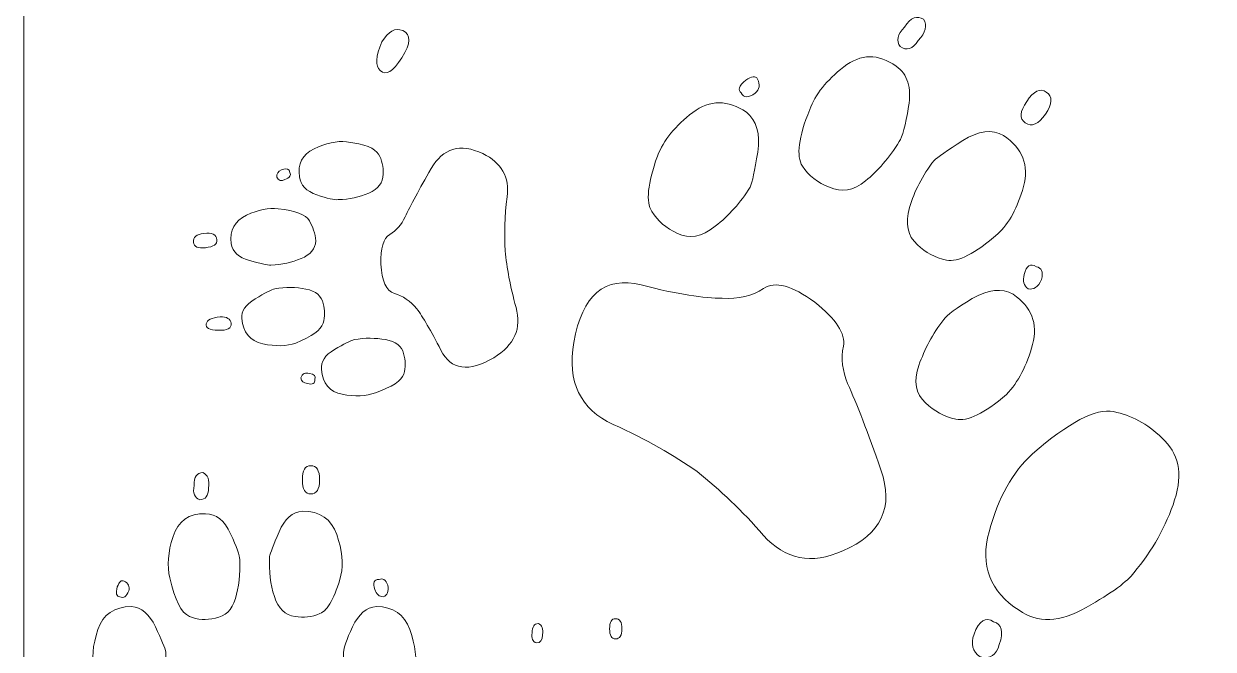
# Model space of a CAD drawing. Header units: centimetres. Extents: x -9.9 to 9.7, y -12.2 to 6.9.
# Drawn here: x -9.906 to -6.069, y 1.545 to 3.561 of the extents above; entities that cross this region are included whole.
import ezdxf

# ---------------------------------------------------------------- set-up
doc = ezdxf.new("R2010")
doc.units = ezdxf.units.CM
doc.header["$MEASUREMENT"] = 0
doc.layers.add('layer 1', color=7, linetype='Continuous')

msp = doc.modelspace()

# ---------------------------------------------------------------- linework, layer by layer
at = {"layer": 'layer 1', "color": 177, "lineweight": 9}
msp.add_lwpolyline([(-9.90571, -12.21967), (-0.51173, -12.21967), (-0.51173, 6.88143), (-9.90571, 6.88143), (-9.90571, -12.21967)], close=True, dxfattribs=at)
for points, knots in [([(-7.00296, 3.57504), (-6.99011, 3.55554), (-6.99573, 3.53256), (-7.02027, 3.50639), (-7.02027, 3.50639), (-7.03869, 3.47939), (-7.05781, 3.47299), (-7.0784, 3.48703), (-7.0784, 3.48703), (-7.09187, 3.50561), (-7.0875, 3.52676), (-7.06483, 3.55018), (-7.06483, 3.55018), (-7.04392, 3.58084), (-7.02355, 3.58908), (-7.00296, 3.57504)], [0, 0, 0, 0, 0.2, 0.2, 0.2, 0.2, 0.4, 0.4, 0.4, 0.4, 0.6, 0.6, 0.6, 0.6, 1, 1, 1, 1]), ([(-8.75579, 3.40984), (-8.73743, 3.39229), (-8.71447, 3.40622), (-8.68634, 3.45139), (-8.68634, 3.45139), (-8.65659, 3.49719), (-8.65571, 3.52631), (-8.68315, 3.53851), (-8.68315, 3.53851), (-8.70723, 3.54922), (-8.72945, 3.53696), (-8.75036, 3.50199), (-8.75036, 3.50199), (-8.77127, 3.45495), (-8.7729, 3.42415), (-8.75579, 3.40984)], [0, 0, 0, 0, 0.2, 0.2, 0.2, 0.2, 0.4, 0.4, 0.4, 0.4, 0.6, 0.6, 0.6, 0.6, 1, 1, 1, 1]), ([(-7.09197, 3.42388), (-7.05444, 3.39829), (-7.04107, 3.35498), (-7.0514, 3.29364), (-7.0514, 3.29364), (-7.06141, 3.23275), (-7.0718, 3.19491), (-7.08147, 3.18073), (-7.08147, 3.18073), (-7.11428, 3.12869), (-7.15053, 3.08636), (-7.18989, 3.0542), (-7.18989, 3.0542), (-7.2297, 3.02236), (-7.26833, 3.01586), (-7.30686, 3.03408), (-7.30686, 3.03408), (-7.34451, 3.04769), (-7.3736, 3.07089), (-7.39386, 3.10214), (-7.39386, 3.10214), (-7.41458, 3.1337), (-7.40656, 3.1946), (-7.37044, 3.28394), (-7.37044, 3.28394), (-7.35256, 3.33276), (-7.31582, 3.37877), (-7.26052, 3.42151), (-7.26052, 3.42151), (-7.20523, 3.46425), (-7.14883, 3.46534), (-7.09197, 3.42388)], [0, 0, 0, 0, 0.1111111, 0.1111111, 0.1111111, 0.1111111, 0.2222222, 0.2222222, 0.2222222, 0.2222222, 0.3333333, 0.3333333, 0.3333333, 0.3333333, 0.4444444, 0.4444444, 0.4444444, 0.4444444, 0.5555556, 0.5555556, 0.5555556, 0.5555556, 0.6666667, 0.6666667, 0.6666667, 0.6666667, 0.7777778, 0.7777778, 0.7777778, 0.7777778, 1, 1, 1, 1]), ([(-7.53854, 3.3825), (-7.52998, 3.36459), (-7.53229, 3.3494), (-7.54625, 3.3368), (-7.54625, 3.3368), (-7.56853, 3.32182), (-7.58328, 3.32183), (-7.5911, 3.33789), (-7.5911, 3.33789), (-7.60345, 3.34631), (-7.59885, 3.35994), (-7.57653, 3.37891), (-7.57653, 3.37891), (-7.55795, 3.39238), (-7.54549, 3.39394), (-7.53854, 3.3825)], [0, 0, 0, 0, 0.2, 0.2, 0.2, 0.2, 0.4, 0.4, 0.4, 0.4, 0.6, 0.6, 0.6, 0.6, 1, 1, 1, 1]), ([(-6.60707, 3.34057), (-6.58648, 3.32653), (-6.58719, 3.30288), (-6.60997, 3.26947), (-6.60997, 3.26947), (-6.63244, 3.23652), (-6.6542, 3.22723), (-6.67479, 3.24127), (-6.67479, 3.24127), (-6.69447, 3.25469), (-6.69284, 3.27772), (-6.67037, 3.31067), (-6.67037, 3.31067), (-6.64759, 3.34407), (-6.62675, 3.35399), (-6.60707, 3.34057)], [0, 0, 0, 0, 0.2, 0.2, 0.2, 0.2, 0.4, 0.4, 0.4, 0.4, 0.6, 0.6, 0.6, 0.6, 1, 1, 1, 1]), ([(-7.57454, 3.27565), (-7.54118, 3.24887), (-7.5295, 3.20604), (-7.53826, 3.14698), (-7.53826, 3.14698), (-7.54734, 3.08747), (-7.55573, 3.04961), (-7.56266, 3.03355), (-7.56266, 3.03355), (-7.59359, 2.98426), (-7.63106, 2.9421), (-7.67521, 2.90784), (-7.67521, 2.90784), (-7.71858, 2.87373), (-7.75938, 2.86602), (-7.79728, 2.88516), (-7.79728, 2.88516), (-7.83351, 2.90183), (-7.86061, 2.92501), (-7.87995, 2.95563), (-7.87995, 2.95563), (-7.89961, 2.98579), (-7.8933, 3.04518), (-7.86179, 3.13365), (-7.86179, 3.13365), (-7.84142, 3.18613), (-7.80329, 3.2332), (-7.74739, 3.27486), (-7.74739, 3.27486), (-7.6918, 3.31606), (-7.63449, 3.31653), (-7.57454, 3.27565)], [0, 0, 0, 0, 0.1111111, 0.1111111, 0.1111111, 0.1111111, 0.2222222, 0.2222222, 0.2222222, 0.2222222, 0.3333333, 0.3333333, 0.3333333, 0.3333333, 0.4444444, 0.4444444, 0.4444444, 0.4444444, 0.5555556, 0.5555556, 0.5555556, 0.5555556, 0.6666667, 0.6666667, 0.6666667, 0.6666667, 0.7777778, 0.7777778, 0.7777778, 0.7777778, 1, 1, 1, 1]), ([(-6.74527, 3.20084), (-6.6835, 3.15871), (-6.66241, 3.1041), (-6.68064, 3.03608), (-6.68064, 3.03608), (-6.69933, 2.96838), (-6.72721, 2.91767), (-6.76337, 2.88333), (-6.76337, 2.88333), (-6.83702, 2.81958), (-6.89231, 2.79159), (-6.92879, 2.79904), (-6.92879, 2.79904), (-6.96605, 2.80634), (-6.99706, 2.8228), (-7.02306, 2.84858), (-7.02306, 2.84858), (-7.05503, 2.87642), (-7.06305, 2.91675), (-7.04807, 2.96821), (-7.04807, 2.96821), (-7.03323, 3.02044), (-7.00689, 3.07086), (-6.96919, 3.12024), (-6.96919, 3.12024), (-6.95864, 3.12981), (-6.928, 3.15115), (-6.8768, 3.18395), (-6.8768, 3.18395), (-6.82592, 3.21629), (-6.78192, 3.22181), (-6.74527, 3.20084)], [0, 0, 0, 0, 0.1111111, 0.1111111, 0.1111111, 0.1111111, 0.2222222, 0.2222222, 0.2222222, 0.2222222, 0.3333333, 0.3333333, 0.3333333, 0.3333333, 0.4444444, 0.4444444, 0.4444444, 0.4444444, 0.5555556, 0.5555556, 0.5555556, 0.5555556, 0.6666667, 0.6666667, 0.6666667, 0.6666667, 0.7777778, 0.7777778, 0.7777778, 0.7777778, 1, 1, 1, 1]), ([(-9.01652, 3.06777), (-9.01341, 3.04067), (-8.99476, 3.02105), (-8.96059, 3.00923), (-8.96059, 3.00923), (-8.92642, 2.99741), (-8.90341, 2.99234), (-8.89118, 2.99374), (-8.89118, 2.99374), (-8.85577, 2.99445), (-8.8231, 3.00155), (-8.79248, 3.01477), (-8.79248, 3.01477), (-8.76189, 3.02832), (-8.74679, 3.04846), (-8.74659, 3.07594), (-8.74659, 3.07594), (-8.74535, 3.10019), (-8.75049, 3.1217), (-8.76136, 3.14054), (-8.76136, 3.14054), (-8.77222, 3.15938), (-8.80654, 3.17253), (-8.86435, 3.1803), (-8.86435, 3.1803), (-8.89621, 3.18368), (-8.93119, 3.17632), (-8.96922, 3.15756), (-8.96922, 3.15756), (-9.00725, 3.13881), (-9.0229, 3.10889), (-9.01652, 3.06777)], [0, 0, 0, 0, 0.1111111, 0.1111111, 0.1111111, 0.1111111, 0.2222222, 0.2222222, 0.2222222, 0.2222222, 0.3333333, 0.3333333, 0.3333333, 0.3333333, 0.4444444, 0.4444444, 0.4444444, 0.4444444, 0.5555556, 0.5555556, 0.5555556, 0.5555556, 0.6666667, 0.6666667, 0.6666667, 0.6666667, 0.7777778, 0.7777778, 0.7777778, 0.7777778, 1, 1, 1, 1]), ([(-8.75352, 2.78587), (-8.75127, 2.73121), (-8.73662, 2.69975), (-8.70992, 2.69176), (-8.70992, 2.69176), (-8.68323, 2.68377), (-8.65922, 2.6671), (-8.63794, 2.64208), (-8.63794, 2.64208), (-8.61864, 2.61684), (-8.59277, 2.57226), (-8.56, 2.50839), (-8.56, 2.50839), (-8.52723, 2.44451), (-8.47038, 2.43629), (-8.38951, 2.4844), (-8.38951, 2.4844), (-8.32287, 2.52518), (-8.29892, 2.57916), (-8.31771, 2.64664), (-8.31771, 2.64664), (-8.33645, 2.7138), (-8.34808, 2.77441), (-8.35231, 2.82883), (-8.35231, 2.82883), (-8.35632, 2.88128), (-8.35428, 2.93943), (-8.34645, 3.00261), (-8.34645, 3.00261), (-8.33833, 3.06615), (-8.36443, 3.11271), (-8.42473, 3.14229), (-8.42473, 3.14229), (-8.49795, 3.17642), (-8.5537, 3.16032), (-8.5916, 3.0937), (-8.5916, 3.0937), (-8.62986, 3.02738), (-8.65804, 2.97526), (-8.67588, 2.93806), (-8.67588, 2.93806), (-8.6874, 2.91297), (-8.70368, 2.89437), (-8.72469, 2.88191), (-8.72469, 2.88191), (-8.74602, 2.86942), (-8.75539, 2.83721), (-8.75352, 2.78587)], [0, 0, 0, 0, 0.0769231, 0.0769231, 0.0769231, 0.0769231, 0.1538462, 0.1538462, 0.1538462, 0.1538462, 0.2307692, 0.2307692, 0.2307692, 0.2307692, 0.3076923, 0.3076923, 0.3076923, 0.3076923, 0.3846154, 0.3846154, 0.3846154, 0.3846154, 0.4615385, 0.4615385, 0.4615385, 0.4615385, 0.5384615, 0.5384615, 0.5384615, 0.5384615, 0.6153846, 0.6153846, 0.6153846, 0.6153846, 0.6923077, 0.6923077, 0.6923077, 0.6923077, 0.7692308, 0.7692308, 0.7692308, 0.7692308, 0.8461538, 0.8461538, 0.8461538, 0.8461538, 1, 1, 1, 1]), ([(-9.08965, 3.06608), (-9.08403, 3.05501), (-9.07502, 3.05236), (-9.06332, 3.05839), (-9.06332, 3.05839), (-9.04766, 3.06487), (-9.0425, 3.07249), (-9.04724, 3.08166), (-9.04724, 3.08166), (-9.04856, 3.09323), (-9.05757, 3.09588), (-9.07393, 3.08965), (-9.07393, 3.08965), (-9.08578, 3.08494), (-9.0909, 3.07699), (-9.08965, 3.06608)], [0, 0, 0, 0, 0.2, 0.2, 0.2, 0.2, 0.4, 0.4, 0.4, 0.4, 0.6, 0.6, 0.6, 0.6, 1, 1, 1, 1]), ([(-9.23687, 2.85201), (-9.23178, 2.82513), (-9.21229, 2.80694), (-9.17806, 2.79748), (-9.17806, 2.79748), (-9.14416, 2.78797), (-9.12081, 2.78294), (-9.10836, 2.78236), (-9.10836, 2.78236), (-9.0731, 2.78439), (-9.0408, 2.79178), (-9.01105, 2.80389), (-9.01105, 2.80389), (-8.9813, 2.81601), (-8.96542, 2.83524), (-8.96335, 2.86092), (-8.96335, 2.86092), (-8.96607, 2.88472), (-8.97291, 2.90637), (-8.98451, 2.92579), (-8.98451, 2.92579), (-8.99574, 2.94493), (-9.02936, 2.95782), (-9.08504, 2.9645), (-9.08504, 2.9645), (-9.11495, 2.96843), (-9.14898, 2.96152), (-9.18712, 2.94375), (-9.18712, 2.94375), (-9.22526, 2.92599), (-9.24183, 2.8953), (-9.23687, 2.85201)], [0, 0, 0, 0, 0.1111111, 0.1111111, 0.1111111, 0.1111111, 0.2222222, 0.2222222, 0.2222222, 0.2222222, 0.3333333, 0.3333333, 0.3333333, 0.3333333, 0.4444444, 0.4444444, 0.4444444, 0.4444444, 0.5555556, 0.5555556, 0.5555556, 0.5555556, 0.6666667, 0.6666667, 0.6666667, 0.6666667, 0.7777778, 0.7777778, 0.7777778, 0.7777778, 1, 1, 1, 1]), ([(-9.35785, 2.85589), (-9.35622, 2.84167), (-9.34353, 2.8361), (-9.31974, 2.83883), (-9.31974, 2.83883), (-9.2933, 2.84186), (-9.28087, 2.85031), (-9.2825, 2.86452), (-9.2825, 2.86452), (-9.28443, 2.88138), (-9.2986, 2.88812), (-9.32504, 2.88509), (-9.32504, 2.88509), (-9.34883, 2.88236), (-9.35978, 2.87274), (-9.35785, 2.85589)], [0, 0, 0, 0, 0.2, 0.2, 0.2, 0.2, 0.4, 0.4, 0.4, 0.4, 0.6, 0.6, 0.6, 0.6, 1, 1, 1, 1]), ([(-6.63928, 2.77724), (-6.62287, 2.77477), (-6.61671, 2.76118), (-6.62235, 2.7362), (-6.62235, 2.7362), (-6.63398, 2.71128), (-6.64852, 2.70176), (-6.66583, 2.70685), (-6.66583, 2.70685), (-6.68002, 2.71653), (-6.68447, 2.73163), (-6.6781, 2.75276), (-6.6781, 2.75276), (-6.67119, 2.78157), (-6.65804, 2.79004), (-6.63928, 2.77724)], [0, 0, 0, 0, 0.2, 0.2, 0.2, 0.2, 0.4, 0.4, 0.4, 0.4, 0.6, 0.6, 0.6, 0.6, 1, 1, 1, 1]), ([(-7.35394, 2.66326), (-7.28461, 2.6086), (-7.25454, 2.56127), (-7.26172, 2.52125), (-7.26172, 2.52125), (-7.26967, 2.48109), (-7.26487, 2.44094), (-7.24809, 2.40066), (-7.24809, 2.40066), (-7.21835, 2.33613), (-7.18292, 2.24358), (-7.14056, 2.12284), (-7.14056, 2.12284), (-7.09835, 2.00287), (-7.13921, 1.91543), (-7.26376, 1.86159), (-7.26376, 1.86159), (-7.36532, 1.81688), (-7.45056, 1.83345), (-7.51918, 1.91175), (-7.51918, 1.91175), (-7.58825, 1.99037), (-7.65974, 2.05857), (-7.73378, 2.11711), (-7.73378, 2.11711), (-7.80758, 2.17013), (-7.89769, 2.22085), (-8.0041, 2.26929), (-8.0041, 2.26929), (-8.11052, 2.31773), (-8.15307, 2.40575), (-8.13144, 2.5338), (-8.13144, 2.5338), (-8.10417, 2.68684), (-8.03208, 2.7483), (-7.9141, 2.71879), (-7.9141, 2.71879), (-7.79643, 2.68882), (-7.70931, 2.67499), (-7.65261, 2.67655), (-7.65261, 2.67655), (-7.60041, 2.67246), (-7.55575, 2.6829), (-7.51893, 2.7074), (-7.51893, 2.7074), (-7.48211, 2.7319), (-7.42711, 2.71718), (-7.35394, 2.66326)], [0, 0, 0, 0, 0.0769231, 0.0769231, 0.0769231, 0.0769231, 0.1538462, 0.1538462, 0.1538462, 0.1538462, 0.2307692, 0.2307692, 0.2307692, 0.2307692, 0.3076923, 0.3076923, 0.3076923, 0.3076923, 0.3846154, 0.3846154, 0.3846154, 0.3846154, 0.4615385, 0.4615385, 0.4615385, 0.4615385, 0.5384615, 0.5384615, 0.5384615, 0.5384615, 0.6153846, 0.6153846, 0.6153846, 0.6153846, 0.6923077, 0.6923077, 0.6923077, 0.6923077, 0.7692308, 0.7692308, 0.7692308, 0.7692308, 0.8461538, 0.8461538, 0.8461538, 0.8461538, 1, 1, 1, 1]), ([(-9.20221, 2.61089), (-9.19834, 2.56547), (-9.1758, 2.53825), (-9.13459, 2.52925), (-9.13459, 2.52925), (-9.09338, 2.52024), (-9.05797, 2.52095), (-9.0284, 2.53171), (-9.0284, 2.53171), (-8.97591, 2.55279), (-8.94652, 2.5739), (-8.94028, 2.59538), (-8.94028, 2.59538), (-8.93367, 2.61656), (-8.93374, 2.63765), (-8.94017, 2.65867), (-8.94017, 2.65867), (-8.94503, 2.68356), (-8.96323, 2.69922), (-8.99543, 2.70557), (-8.99543, 2.70557), (-9.02763, 2.71193), (-9.06084, 2.71247), (-9.09564, 2.70648), (-9.09564, 2.70648), (-9.1064, 2.7039), (-9.12759, 2.6931), (-9.15923, 2.67408), (-9.15923, 2.67408), (-9.19053, 2.65509), (-9.20486, 2.63403), (-9.20221, 2.61089)], [0, 0, 0, 0, 0.1111111, 0.1111111, 0.1111111, 0.1111111, 0.2222222, 0.2222222, 0.2222222, 0.2222222, 0.3333333, 0.3333333, 0.3333333, 0.3333333, 0.4444444, 0.4444444, 0.4444444, 0.4444444, 0.5555556, 0.5555556, 0.5555556, 0.5555556, 0.6666667, 0.6666667, 0.6666667, 0.6666667, 0.7777778, 0.7777778, 0.7777778, 0.7777778, 1, 1, 1, 1]), ([(-6.7138, 2.68862), (-6.65477, 2.64836), (-6.63383, 2.59452), (-6.65144, 2.52742), (-6.65144, 2.52742), (-6.66936, 2.45985), (-6.69743, 2.40592), (-6.73564, 2.36561), (-6.73564, 2.36561), (-6.80742, 2.30461), (-6.86177, 2.27799), (-6.89886, 2.28652), (-6.89886, 2.28652), (-6.93581, 2.29429), (-6.96865, 2.31199), (-6.99694, 2.33933), (-6.99694, 2.33933), (-7.02859, 2.36762), (-7.03585, 2.4081), (-7.0181, 2.45969), (-7.0181, 2.45969), (-7.00004, 2.51173), (-6.97355, 2.56138), (-6.93803, 2.60756), (-6.93803, 2.60756), (-6.92836, 2.62175), (-6.89755, 2.64431), (-6.84592, 2.6748), (-6.84592, 2.6748), (-6.79459, 2.70483), (-6.75045, 2.70959), (-6.7138, 2.68862)], [0, 0, 0, 0, 0.1111111, 0.1111111, 0.1111111, 0.1111111, 0.2222222, 0.2222222, 0.2222222, 0.2222222, 0.3333333, 0.3333333, 0.3333333, 0.3333333, 0.4444444, 0.4444444, 0.4444444, 0.4444444, 0.5555556, 0.5555556, 0.5555556, 0.5555556, 0.6666667, 0.6666667, 0.6666667, 0.6666667, 0.7777778, 0.7777778, 0.7777778, 0.7777778, 1, 1, 1, 1]), ([(-9.31709, 2.59371), (-9.32024, 2.58029), (-9.30739, 2.57339), (-9.27852, 2.57268), (-9.27852, 2.57268), (-9.24891, 2.57139), (-9.23505, 2.57901), (-9.2369, 2.5952), (-9.2369, 2.5952), (-9.23853, 2.60941), (-9.25038, 2.61642), (-9.2725, 2.61657), (-9.2725, 2.61657), (-9.30026, 2.61338), (-9.31511, 2.60565), (-9.31709, 2.59371)], [0, 0, 0, 0, 0.2, 0.2, 0.2, 0.2, 0.4, 0.4, 0.4, 0.4, 0.6, 0.6, 0.6, 0.6, 1, 1, 1, 1]), ([(-8.94527, 2.44615), (-8.94174, 2.40068), (-8.9196, 2.37409), (-8.87854, 2.36641), (-8.87854, 2.36641), (-8.83749, 2.35873), (-8.80182, 2.36014), (-8.77159, 2.37097), (-8.77159, 2.37097), (-8.71689, 2.39029), (-8.6864, 2.41053), (-8.68011, 2.43167), (-8.68011, 2.43167), (-8.67387, 2.45315), (-8.67373, 2.47526), (-8.68034, 2.49794), (-8.68034, 2.49794), (-8.68637, 2.52136), (-8.70549, 2.53624), (-8.73835, 2.54252), (-8.73835, 2.54252), (-8.77118, 2.54847), (-8.80468, 2.54864), (-8.83948, 2.54265), (-8.83948, 2.54265), (-8.85148, 2.53926), (-8.87268, 2.52846), (-8.90343, 2.51054), (-8.90343, 2.51054), (-8.93419, 2.49262), (-8.94815, 2.47126), (-8.94527, 2.44615)], [0, 0, 0, 0, 0.1111111, 0.1111111, 0.1111111, 0.1111111, 0.2222222, 0.2222222, 0.2222222, 0.2222222, 0.3333333, 0.3333333, 0.3333333, 0.3333333, 0.4444444, 0.4444444, 0.4444444, 0.4444444, 0.5555556, 0.5555556, 0.5555556, 0.5555556, 0.6666667, 0.6666667, 0.6666667, 0.6666667, 0.7777778, 0.7777778, 0.7777778, 0.7777778, 1, 1, 1, 1]), ([(-9.01189, 2.41976), (-9.01064, 2.40886), (-9.00353, 2.40231), (-8.99096, 2.40073), (-8.99096, 2.40073), (-8.97342, 2.39672), (-8.96558, 2.4013), (-8.96705, 2.41419), (-8.96705, 2.41419), (-8.96228, 2.42512), (-8.96807, 2.43182), (-8.98402, 2.43367), (-8.98402, 2.43367), (-8.99751, 2.43748), (-9.00668, 2.43275), (-9.01189, 2.41976)], [0, 0, 0, 0, 0.2, 0.2, 0.2, 0.2, 0.4, 0.4, 0.4, 0.4, 0.6, 0.6, 0.6, 0.6, 1, 1, 1, 1]), ([(-6.69504, 1.67006), (-6.63518, 1.62844), (-6.56286, 1.63122), (-6.4788, 1.6789), (-6.4788, 1.6789), (-6.39475, 1.72658), (-6.34396, 1.76382), (-6.32518, 1.79083), (-6.32518, 1.79083), (-6.26407, 1.86313), (-6.22062, 1.94121), (-6.19306, 2.026), (-6.19306, 2.026), (-6.16623, 2.11131), (-6.17999, 2.17719), (-6.23477, 2.22611), (-6.23477, 2.22611), (-6.28124, 2.27141), (-6.33348, 2.29907), (-6.39048, 2.31055), (-6.39048, 2.31055), (-6.44747, 2.32202), (-6.53445, 2.27637), (-6.65212, 2.17409), (-6.65212, 2.17409), (-6.71516, 2.11613), (-6.76217, 2.03295), (-6.79169, 1.92352), (-6.79169, 1.92352), (-6.82121, 1.8141), (-6.78882, 1.72985), (-6.69504, 1.67006)], [0, 0, 0, 0, 0.1111111, 0.1111111, 0.1111111, 0.1111111, 0.2222222, 0.2222222, 0.2222222, 0.2222222, 0.3333333, 0.3333333, 0.3333333, 0.3333333, 0.4444444, 0.4444444, 0.4444444, 0.4444444, 0.5555556, 0.5555556, 0.5555556, 0.5555556, 0.6666667, 0.6666667, 0.6666667, 0.6666667, 0.7777778, 0.7777778, 0.7777778, 0.7777778, 1, 1, 1, 1]), ([(-9.32841, 2.11406), (-9.31202, 2.10734), (-9.30572, 2.09053), (-9.30992, 2.06364), (-9.30992, 2.06364), (-9.30992, 2.03885), (-9.31917, 2.02666), (-9.33808, 2.02666), (-9.33808, 2.02666), (-9.35446, 2.03255), (-9.36076, 2.04767), (-9.35656, 2.07204), (-9.35656, 2.07204), (-9.35656, 2.10019), (-9.34732, 2.11406), (-9.32841, 2.11406)], [0, 0, 0, 0, 0.2, 0.2, 0.2, 0.2, 0.4, 0.4, 0.4, 0.4, 0.6, 0.6, 0.6, 0.6, 1, 1, 1, 1]), ([(-8.98008, 2.13633), (-8.96118, 2.13633), (-8.95151, 2.1212), (-8.95151, 2.09053), (-8.95151, 2.09053), (-8.95151, 2.06028), (-8.96118, 2.04515), (-8.98008, 2.04515), (-8.98008, 2.04515), (-8.99815, 2.04515), (-9.00698, 2.06028), (-9.00698, 2.09053), (-9.00698, 2.09053), (-9.00698, 2.1212), (-8.99815, 2.13633), (-8.98008, 2.13633)], [0, 0, 0, 0, 0.2, 0.2, 0.2, 0.2, 0.4, 0.4, 0.4, 0.4, 0.6, 0.6, 0.6, 0.6, 1, 1, 1, 1]), ([(-9.31959, 1.98128), (-9.28513, 1.98128), (-9.25824, 1.95986), (-9.23849, 1.917), (-9.23849, 1.917), (-9.21874, 1.87456), (-9.20908, 1.84641), (-9.20908, 1.83338), (-9.20908, 1.83338), (-9.2074, 1.78674), (-9.21202, 1.74472), (-9.22295, 1.70775), (-9.22295, 1.70775), (-9.23429, 1.67077), (-9.25572, 1.65018), (-9.28765, 1.64514), (-9.28765, 1.64514), (-9.31707, 1.63758), (-9.34522, 1.63968), (-9.37127, 1.6506), (-9.37127, 1.6506), (-9.39774, 1.66153), (-9.41875, 1.70313), (-9.4343, 1.77456), (-9.4343, 1.77456), (-9.44396, 1.81279), (-9.4406, 1.85733), (-9.42421, 1.90775), (-9.42421, 1.90775), (-9.40782, 1.95817), (-9.37295, 1.98296), (-9.31959, 1.98128)], [0, 0, 0, 0, 0.1111111, 0.1111111, 0.1111111, 0.1111111, 0.2222222, 0.2222222, 0.2222222, 0.2222222, 0.3333333, 0.3333333, 0.3333333, 0.3333333, 0.4444444, 0.4444444, 0.4444444, 0.4444444, 0.5555556, 0.5555556, 0.5555556, 0.5555556, 0.6666667, 0.6666667, 0.6666667, 0.6666667, 0.7777778, 0.7777778, 0.7777778, 0.7777778, 1, 1, 1, 1]), ([(-9.00698, 1.98969), (-8.95025, 1.98969), (-8.9137, 1.96448), (-8.89605, 1.91406), (-8.89605, 1.91406), (-8.87882, 1.86363), (-8.87462, 1.81994), (-8.8826, 1.78296), (-8.8826, 1.78296), (-8.90151, 1.71153), (-8.9242, 1.67035), (-8.95025, 1.65943), (-8.95025, 1.65943), (-8.97672, 1.64808), (-9.00319, 1.64514), (-9.03051, 1.65018), (-9.03051, 1.65018), (-9.06244, 1.65397), (-9.08471, 1.67582), (-9.09731, 1.71447), (-9.09731, 1.71447), (-9.11034, 1.75355), (-9.11538, 1.79641), (-9.11286, 1.84347), (-9.11286, 1.84347), (-9.11034, 1.85397), (-9.10025, 1.88044), (-9.08219, 1.92288), (-9.08219, 1.92288), (-9.06412, 1.9649), (-9.03891, 1.98717), (-9.00698, 1.98969)], [0, 0, 0, 0, 0.1111111, 0.1111111, 0.1111111, 0.1111111, 0.2222222, 0.2222222, 0.2222222, 0.2222222, 0.3333333, 0.3333333, 0.3333333, 0.3333333, 0.4444444, 0.4444444, 0.4444444, 0.4444444, 0.5555556, 0.5555556, 0.5555556, 0.5555556, 0.6666667, 0.6666667, 0.6666667, 0.6666667, 0.7777778, 0.7777778, 0.7777778, 0.7777778, 1, 1, 1, 1]), ([(-9.58178, 1.76447), (-9.56875, 1.75691), (-9.56371, 1.74641), (-9.56707, 1.73254), (-9.56707, 1.73254), (-9.57463, 1.71363), (-9.58388, 1.70733), (-9.59564, 1.71405), (-9.59564, 1.71405), (-9.60699, 1.71405), (-9.60993, 1.72456), (-9.60405, 1.74599), (-9.60405, 1.74599), (-9.59816, 1.76237), (-9.59102, 1.76867), (-9.58178, 1.76447)], [0, 0, 0, 0, 0.2, 0.2, 0.2, 0.2, 0.4, 0.4, 0.4, 0.4, 0.6, 0.6, 0.6, 0.6, 1, 1, 1, 1]), ([(-8.75949, 1.76951), (-8.74815, 1.77498), (-8.73848, 1.76909), (-8.73134, 1.75103), (-8.73134, 1.75103), (-8.72798, 1.73044), (-8.73302, 1.71825), (-8.74605, 1.71405), (-8.74605, 1.71405), (-8.75907, 1.71405), (-8.76832, 1.72161), (-8.77336, 1.73758), (-8.77336, 1.73758), (-8.78134, 1.75859), (-8.77672, 1.76951), (-8.75949, 1.76951)], [0, 0, 0, 0, 0.2, 0.2, 0.2, 0.2, 0.4, 0.4, 0.4, 0.4, 0.6, 0.6, 0.6, 0.6, 1, 1, 1, 1]), ([(-9.55867, 1.68212), (-9.52631, 1.6796), (-9.50068, 1.65775), (-9.48094, 1.61699), (-9.48094, 1.61699), (-9.46119, 1.57581), (-9.45026, 1.5485), (-9.44774, 1.53548), (-9.44774, 1.53548), (-9.44606, 1.49136), (-9.45152, 1.44892), (-9.46455, 1.40858), (-9.46455, 1.40858), (-9.47715, 1.36867), (-9.49942, 1.3464), (-9.53136, 1.34219), (-9.53136, 1.34219), (-9.56119, 1.33715), (-9.58808, 1.34009), (-9.61329, 1.35102), (-9.61329, 1.35102), (-9.6385, 1.36152), (-9.65993, 1.40144), (-9.678, 1.47035), (-9.678, 1.47035), (-9.68766, 1.51195), (-9.68388, 1.55775), (-9.66665, 1.60775), (-9.66665, 1.60775), (-9.64943, 1.65733), (-9.61371, 1.68212), (-9.55867, 1.68212)], [0, 0, 0, 0, 0.1111111, 0.1111111, 0.1111111, 0.1111111, 0.2222222, 0.2222222, 0.2222222, 0.2222222, 0.3333333, 0.3333333, 0.3333333, 0.3333333, 0.4444444, 0.4444444, 0.4444444, 0.4444444, 0.5555556, 0.5555556, 0.5555556, 0.5555556, 0.6666667, 0.6666667, 0.6666667, 0.6666667, 0.7777778, 0.7777778, 0.7777778, 0.7777778, 1, 1, 1, 1]), ([(-8.76832, 1.68212), (-8.71411, 1.68212), (-8.67798, 1.65733), (-8.66033, 1.60775), (-8.66033, 1.60775), (-8.64268, 1.55775), (-8.63722, 1.51195), (-8.64394, 1.47035), (-8.64394, 1.47035), (-8.66285, 1.40144), (-8.68554, 1.36152), (-8.71243, 1.35102), (-8.71243, 1.35102), (-8.7389, 1.34009), (-8.76705, 1.33715), (-8.79647, 1.34219), (-8.79647, 1.34219), (-8.8284, 1.3464), (-8.85025, 1.36867), (-8.86117, 1.40858), (-8.86117, 1.40858), (-8.8721, 1.44892), (-8.87672, 1.49136), (-8.8742, 1.53548), (-8.8742, 1.53548), (-8.8742, 1.5485), (-8.86454, 1.57581), (-8.84521, 1.61699), (-8.84521, 1.61699), (-8.82588, 1.65775), (-8.80025, 1.6796), (-8.76832, 1.68212)], [0, 0, 0, 0, 0.1111111, 0.1111111, 0.1111111, 0.1111111, 0.2222222, 0.2222222, 0.2222222, 0.2222222, 0.3333333, 0.3333333, 0.3333333, 0.3333333, 0.4444444, 0.4444444, 0.4444444, 0.4444444, 0.5555556, 0.5555556, 0.5555556, 0.5555556, 0.6666667, 0.6666667, 0.6666667, 0.6666667, 0.7777778, 0.7777778, 0.7777778, 0.7777778, 1, 1, 1, 1]), ([(-6.82079, 1.52034), (-6.78865, 1.51207), (-6.76742, 1.52546), (-6.75886, 1.55958), (-6.75886, 1.55958), (-6.74421, 1.60245), (-6.7504, 1.62625), (-6.77715, 1.63294), (-6.77715, 1.63294), (-6.8027, 1.65071), (-6.82393, 1.63731), (-6.84033, 1.59348), (-6.84033, 1.59348), (-6.85181, 1.5614), (-6.84488, 1.53709), (-6.82079, 1.52034)], [0, 0, 0, 0, 0.2, 0.2, 0.2, 0.2, 0.4, 0.4, 0.4, 0.4, 0.6, 0.6, 0.6, 0.6, 1, 1, 1, 1]), ([(-8.24559, 1.62722), (-8.23388, 1.62242), (-8.22937, 1.61041), (-8.23238, 1.59119), (-8.23238, 1.59119), (-8.23238, 1.57347), (-8.23898, 1.56476), (-8.25249, 1.56476), (-8.25249, 1.56476), (-8.26421, 1.56897), (-8.26871, 1.57978), (-8.26571, 1.59719), (-8.26571, 1.59719), (-8.26571, 1.61731), (-8.2591, 1.62722), (-8.24559, 1.62722)], [0, 0, 0, 0, 0.2, 0.2, 0.2, 0.2, 0.4, 0.4, 0.4, 0.4, 0.6, 0.6, 0.6, 0.6, 1, 1, 1, 1]), ([(-7.99665, 1.64314), (-7.98314, 1.64314), (-7.97623, 1.63233), (-7.97623, 1.61041), (-7.97623, 1.61041), (-7.97623, 1.58878), (-7.98314, 1.57797), (-7.99665, 1.57797), (-7.99665, 1.57797), (-8.00956, 1.57797), (-8.01587, 1.58878), (-8.01587, 1.61041), (-8.01587, 1.61041), (-8.01587, 1.63233), (-8.00956, 1.64314), (-7.99665, 1.64314)], [0, 0, 0, 0, 0.2, 0.2, 0.2, 0.2, 0.4, 0.4, 0.4, 0.4, 0.6, 0.6, 0.6, 0.6, 1, 1, 1, 1])]:
    msp.add_open_spline(points, degree=3, knots=knots, dxfattribs=at)

doc.saveas('drawing.dxf')
